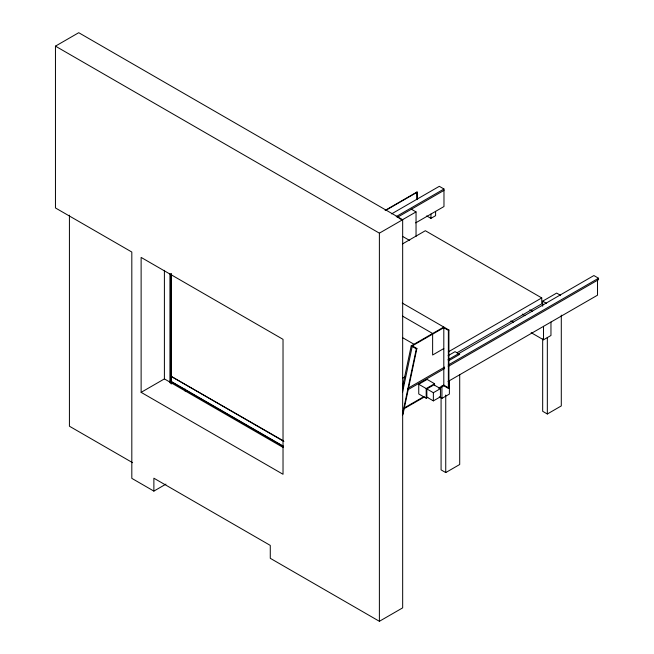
<?xml version="1.0" encoding="UTF-8"?>
<svg xmlns="http://www.w3.org/2000/svg" width="654" height="654" viewBox="0 0 654 654"><rect width="100%" height="100%" fill="white"/><g stroke="black" fill="none" stroke-linecap="round" stroke-linejoin="round"><path stroke-width="0.98" d="M153.878 491.105L153.878 478.205L270.274 545.403L270.274 558.303L379.385 621.3L379.385 233.159L55.459 46.14L55.459 207.956L131.814 252.035L131.814 478.36L153.878 491.105L165.953 484.132M402.455 387.315L411.211 345.868L443.804 327.049L443.804 385.754L448.366 388.386L448.922 388.067L448.922 330.008L402.226 303.047M402.537 392.253L412.331 345.868L443.804 327.695L448.366 330.327L448.922 330.008M402.578 413.957L416.336 348.819L416.892 348.5L412.331 345.868M416.892 348.5L402.929 414.62L402.365 414.947M55.459 46.14L78.733 32.7L402.668 219.719L402.668 607.86L379.385 621.3M385.124 210.408L416.974 192.014L417.252 199.535M386.285 210.057L417.252 192.178M391.558 213.891L439.316 186.316L443.976 189.006L443.976 206.533L415.674 222.875M396.218 216.58L443.976 189.006M397.101 217.471L443.976 190.404M402.071 219.973L416.042 211.912L416.042 236.388M379.385 233.159L402.668 219.719M426.702 215.918L430.937 218.362L435.597 215.673L435.597 211.373M141.125 392.351L283.027 474.273L283.027 339.344L141.125 257.414L141.125 392.351L164.399 378.911L283.386 447.606M283.296 440.78L171.152 376.352L283.893 441.45M402.423 243.958L425.345 230.723L541.741 297.922L541.741 303.84L457.089 352.71M443.804 348.549L432.629 355.008L432.629 333.499L402.553 316.135M402.423 378.355L405.063 376.835M448.276 351.885L541.741 297.922M448.072 355.702L455.053 351.664L459.705 354.354L448.358 360.91M542.673 306.244L542.673 301.151L556.644 293.082L560.519 295.322M402.423 384.274L404.188 383.252M447.957 359.814L593.889 275.555L598.541 278.244L598.541 279.642L448.186 366.453M407.507 388.541L444.655 367.098M448.186 365.055L598.541 278.244M407.507 389.939L444.655 368.496M427.871 397.28L426.195 398.245L418.748 393.945L418.748 384.266L427.127 379.426L434.575 383.734L434.575 385.664M418.748 384.266L426.195 388.566L434.575 383.734M426.849 388.942L433.921 384.863L440.444 388.623L440.444 396.798L433.365 400.877L426.849 397.117L426.849 388.942L433.365 392.711L440.444 388.623M448.047 381.478L597.519 295.183L597.519 280.059M404.27 407.933L423.596 396.774M438.532 388.149L443.804 385.108L448.922 388.067M403.608 408.963L424.577 396.855M439.431 388.28L443.804 385.754M439.275 396.855L441.924 398.384L449.38 394.084L449.38 380.644M531.154 332.665L543.515 339.802L550.962 335.494L550.962 322.054M441.082 397.469L441.082 469.883L445.742 472.572L459.705 464.504L459.705 374.75M542.673 338.886L542.673 411.301L547.333 413.99L561.296 405.921L561.296 315.154M411.382 209.223L416.042 211.912M398.973 218.183L401.294 219.523M542.673 301.151L546.556 303.391M402.619 236.413L409.682 240.492M529.773 309.824L532.421 311.353M522.325 314.124L524.974 315.653M510.848 320.934L513.496 322.463M402.553 337.644L414.056 344.282M411.211 345.868L416.336 348.819M170.31 380.922L283.46 446.249M170.032 381.086L283.182 446.412M132.615 462.697L69.422 426.22L69.422 215.182M547.333 337.497L547.333 413.99M543.515 326.362L543.515 339.802M448.366 330.327L448.366 388.386M445.742 395.057L445.742 472.572M441.924 385.901L441.924 398.384M433.365 392.711L433.365 400.877M430.937 214.062L430.937 218.362M426.195 388.566L426.195 398.245M416.974 192.014L416.974 199.666M185.115 389.089L185.115 391.125M171.43 273.985L171.43 376.197M171.364 381.756L171.364 383.8M171.152 273.903L171.152 383.89M171.062 273.961L171.062 383.138M169.942 273.585L169.942 382.762M164.399 270.355L164.399 378.911"/></g></svg>
